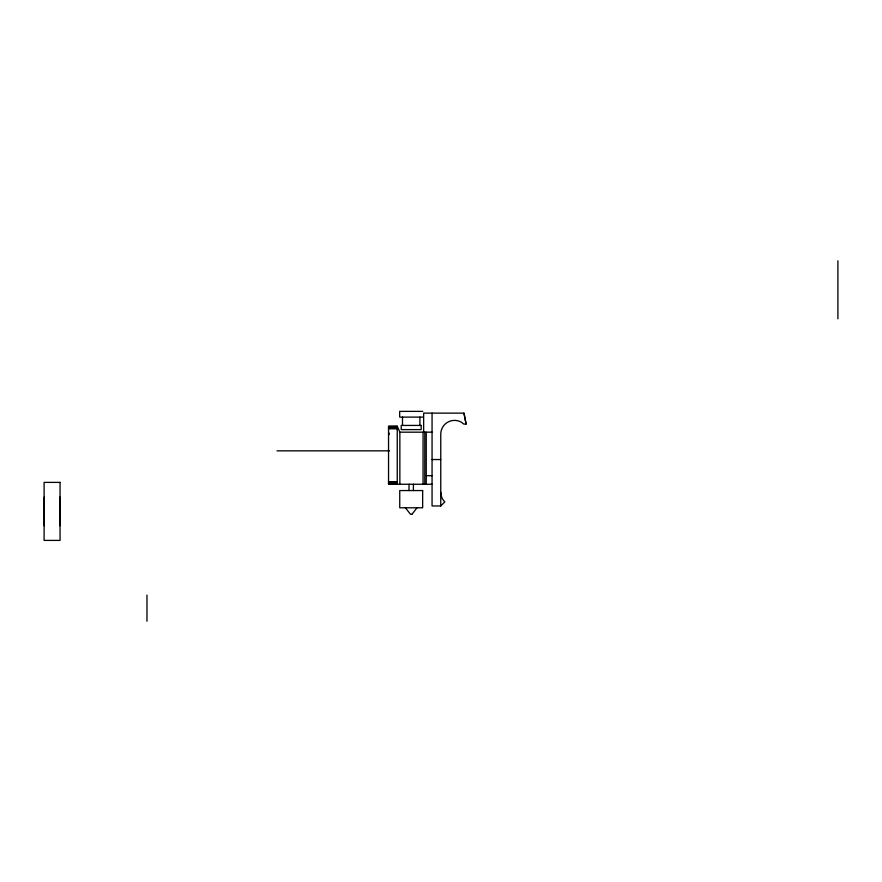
<?xml version="1.0" encoding="UTF-8"?>
<svg xmlns="http://www.w3.org/2000/svg" width="882" height="882" viewBox="0 0 882 882"><rect width="100%" height="100%" fill="white"/><g stroke="black" fill="none" stroke-linecap="round" stroke-linejoin="round"><path stroke-width="1.32" d="M411.927 514.316L417.021 507.789M432.059 413.129L432.059 505.959L440.757 505.959L444.793 501.924A13.781 13.781 0 0 1 440.757 492.178M422.732 411.376L399.667 411.376L399.667 417.109L422.732 417.109M440.757 505.959L440.757 434.165A13.781 13.781 0 0 1 461.429 422.235L463.811 424.066L466.137 424.066L463.965 413.129L423.647 413.129L423.647 432.423M399.855 484.251L399.855 432.18L397.242 426.227L388.543 426.26L388.543 484.251L432.059 484.251M388.543 426.458L397.242 426.458M388.543 426.623L397.242 426.623M388.543 426.844L397.242 426.844M388.543 427.086L397.242 427.086M388.543 427.373L397.242 427.373M388.543 427.682L397.242 427.682M388.543 428.024L397.242 428.024M388.543 428.387L397.242 428.387M388.543 428.751L397.242 428.751M399.855 432.18L432.059 432.18M277.003 450.845L389.579 450.845M432.059 459.544L440.757 459.544M426.249 475.696L432.059 475.696M388.543 481.726L397.242 481.726M388.543 482.09L397.242 482.09M388.543 482.454L397.242 482.454M388.543 482.796L397.242 482.796M388.543 483.104L397.242 483.104M388.543 483.391L397.242 483.391M388.543 483.645L397.242 483.645M388.543 483.854L397.242 483.854M388.543 484.02L397.242 484.02M411.839 514.316L410.56 514.316L405.389 507.789M388.543 432.323L389.359 434.429M463.965 413.129L466.071 424.066M837.9 260.774L837.9 318.799M426.249 432.18L426.249 484.251M424.804 432.18L424.804 484.251M423.062 432.18L423.062 484.251M419.909 417.109L419.909 425.433M413.382 484.24L413.382 490.557M409.028 484.24L409.028 490.557M402.501 417.109L402.501 425.433M397.242 426.227L397.242 484.251M146.974 595.118L146.974 621.226M59.91 497.051L59.91 525.738M44.243 497.051L44.243 525.738M421.177 425.433L401.222 425.433L401.222 429.611L421.177 429.611L421.177 425.433M60.053 482.388L44.1 482.388L44.1 540.401L60.053 540.401L60.053 482.388M422.654 490.557L399.744 490.557L399.744 507.789L422.654 507.789L422.654 490.557"/></g></svg>
